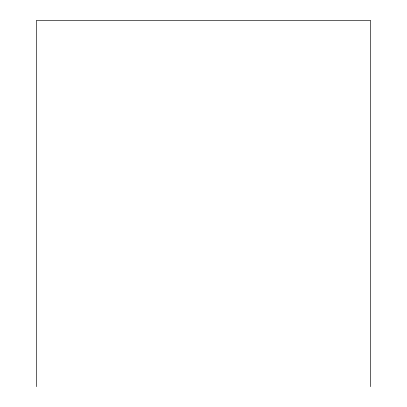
<?xml version="1.0" encoding="UTF-8"?>
<svg xmlns="http://www.w3.org/2000/svg" width="407" height="407" viewBox="0 0 407 407"><rect width="100%" height="100%" fill="white"/><g stroke="black" fill="none" stroke-linecap="round" stroke-linejoin="round"><path stroke-width="0.61" d="M370.512 386.65L370.512 20.35L36.488 20.35L36.488 386.65"/></g></svg>
